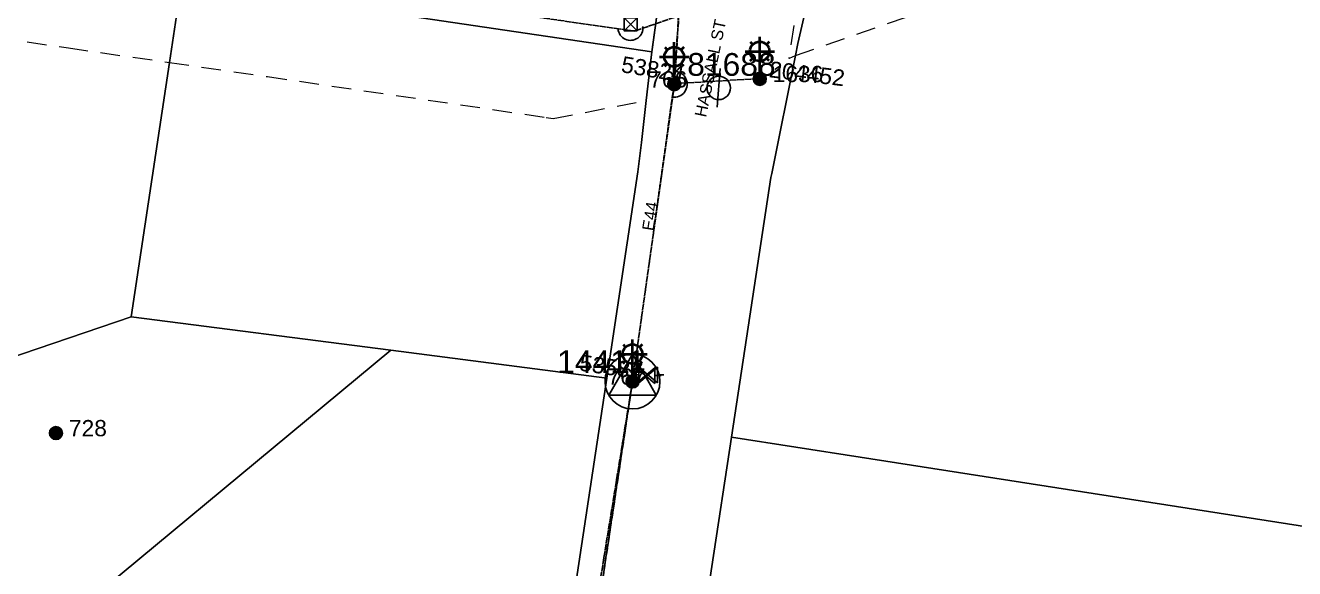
# Model space of a CAD drawing. Header units: metres. Extents: x 306724 to 308705, y 6252900 to 6254147.
# Drawn here: x 307790.9 to 307986, y 6253195.4 to 6253278.9 of the extents above; entities that cross this region are included whole.
import ezdxf
from ezdxf.enums import TextEntityAlignment as Align

# ---------------------------------------------------------------- set-up
doc = ezdxf.new("R2010")
doc.units = ezdxf.units.M
doc.linetypes.add('Cable Exist OH', pattern=[1, 1, 0])
doc.linetypes.add('Dash', pattern=[5, 3, -2])
doc.layers.get('0').update_dxf_attribs({"color": 6})
for name, color, linetype, lineweight in [('Cadastre Buildings_SP_EXT', 9, 'Continuous', 5), ('Cadastre Easements_SP_EXT', 9, 'Continuous', 5), ('Cadastre Land Parcels_SP_EXT', 9, 'Continuous', 5), ('Cadastre Roads_SP_EXT', 9, 'Continuous', 5)]:
    doc.layers.add(name, color=color, linetype=linetype, lineweight=lineweight)
for name, color, linetype in [('Equip_LV_EXT', 7, 'Continuous'), ('Equip_SP_HV_EXT', 7, 'Continuous'), ('Equip_SP_SL_EXT', 7, 'Continuous'), ('Mains_HV_EXT', 7, 'Continuous'), ('Mains_LV_EXT', 7, 'Continuous'), ('Mains_SL_EXT', 7, 'Continuous'), ('Mains_TR_EXT', 7, 'Continuous'), ('Sub_SP_TR_HV_LV_EXT', 7, 'Continuous'), ('SupportsOH_SP_TR_HV_LV_SL_EXT', 7, 'Continuous')]:
    doc.layers.add(name, color=color, linetype=linetype)
doc.styles.add('HVSW_LABEL', font='arial.ttf')
doc.styles.add('iecARIAL', font='arial.ttf', dxfattribs={"height": 2})
doc.styles.add('POLE_LABEL', font='arial.ttf')
doc.styles.get("Standard").update_dxf_attribs({"font": 'arial.ttf'})

# ---------------------------------------------------------------- blocks, each defined once
blk = doc.blocks.new('SUB_POLE_EXT')
blk.add_wipeout([(0, 4.22), (0.42, 4.2), (0.83, 4.14), (1.21, 4.05), (1.62, 3.9), (1.99, 3.72), (2.35, 3.51), (2.68, 3.26), (2.99, 2.99), (3.28, 2.66), (3.52, 2.34), (3.76, 1.92), (3.9, 1.62), (4.04, 1.23), (4.18, 0.63), (4.22, 0), (4.18, -0.61), (4.06, -1.15), (3.9, -1.62), (3.58, -2.24), (3.22, -2.73), (2.97, -3.01), (2.68, -3.26), (2.36, -3.5), (2, -3.72), (1.64, -3.89), (1.25, -4.03), (0.82, -4.14), (0.42, -4.2), (0, -4.22), (-0.41, -4.2), (-0.8, -4.15), (-1.21, -4.05), (-1.62, -3.9), (-1.99, -3.73), (-2.35, -3.51), (-2.68, -3.26), (-2.96, -3.02), (-3.23, -2.72), (-3.51, -2.35), (-3.71, -2.01), (-3.91, -1.6), (-4.05, -1.21), (-4.16, -0.76), (-4.22, -0.14), (-4.21, 0.39), (-4.14, 0.83), (-4.03, 1.27), (-3.9, 1.63), (-3.71, 2.02), (-3.5, 2.37), (-3.28, 2.67), (-2.99, 2.99), (-2.68, 3.27), (-2.33, 3.52), (-1.98, 3.73), (-1.63, 3.9), (-1.2, 4.05), (-0.78, 4.15), (-0.4, 4.21)])
blk.add_line((2.16, 0.48), (2.16, 0.48, 0))
blk.add_lwpolyline([(-4.22, 0, 1), (4.22, 0, 1)], format="xyb", close=True)
blk.add_lwpolyline([(2.14, 0.52), (0, 4.22), (-3.66, -2.11), (3.66, -2.11)], close=True)
for tag, height, flags, p in [('ASSET_NUM', 3.5, 8, (2, 2)), ('STREET_CODE', 0.2, 9, (1.5, 0)), ('CONSTRUCTED_VOLTAGE', 0.2, 9, (1.5, -0.2)), ('OPERATING_VOLTAGE', 0.2, 9, (1.5, -0.6)), ('OPERATED_BY', 0.2, 9, (1.5, -0.8)), ('ORIENTATION', 0.2, 9, (1.5, -1.2)), ('OWNED_BY', 0.2, 9, (1.5, -1.4)), ('SECONDARY_VOLTAGE', 0.2, 9, (1.5, -1.6)), ('STATE', 0.2, 9, (1.5, -1.8)), ('SUBSTATION_TYPE', 0.2, 9, (1.5, -2)), ('NO_PHASES', 0.2, 9, (1.5, -0.4)), ('MAINTAINED_BY', 0.2, 9, (1.5, -1)), ('STREETNAME', 0.2, 9, (1.5, -2.8)), ('SUBURB', 0.2, 9, (1.5, -3)), ('Z', 0.2, 1, (1.5, -3.4)), ('USAGE', 0.2, 9, (1.5, -2.2)), ('LEGEND', 0.2, 9, (1.5, -2.4)), ('LOCATION', 0.2, 9, (1.5, -2.6)), ('NOTES', 0.2, 9, (1.5, -3.2))]:
    blk.add_attdef(tag, text='', height=height, dxfattribs=dict(flags=flags)).set_placement(p, align=Align.MIDDLE_LEFT)
blk = doc.blocks.new('LV_OH_LINKS_DISTFUSE_EXT')
for p, q in [((0, 0), (0.96, 0)), ((3.84, 0), (4.8, 0))]:
    blk.add_line(p, q)
blk.add_lwpolyline([(3.84, -1.2), (3.84, 1.2), (0.96, -1.2), (0.96, 1.2)], close=True)
at = {"flags": 9}
for tag, p in [('ACTUAL_STATUS', (0, 0)), ('CONSTRUCTED_VOLTAGE', (0, -0.2)), ('OPERATING_VOLTAGE', (0, -0.6)), ('ORIENTATION', (0, -0.8)), ('OWNED_BY', (0, -1)), ('STATE', (0, -1.2)), ('SWITCH_TYPE', (0, -1.4)), ('NO_PHASES', (0, -0.4)), ('USAGE', (0, -1.6)), ('NOTES', (0, -1.8))]:
    blk.add_attdef(tag, text='', height=0.2, dxfattribs=at).set_placement(p, align=Align.MIDDLE_LEFT)
at = {"flags": 1}
blk.add_attdef('Z', (0, 0), '', height=0.2, dxfattribs=at)
blk = doc.blocks.new('SL_LANTERN_EXT')
at = {"lineweight": 40}
for p, q in [((0, 1.97), (0, 6.47)), ((-2.25, 4.22), (2.25, 4.22)), ((-1.46, 5.68), (-1.06, 5.28)), ((1.46, 5.68), (1.06, 5.28)), ((-1.46, 2.76), (-1.06, 3.16)), ((0, 0), (0, 2.72)), ((1.46, 2.76), (1.06, 3.16))]:
    blk.add_line(p, q, dxfattribs=at)
blk.add_circle((0, 4.22), 1.5, dxfattribs=at)
at = {"style": 'iecARIAL', "flags": 8}
blk.add_attdef('ASSET_NUM', (1.5, 1.5), '', height=2.5, dxfattribs=at)
for tag, p, height, flags in [('OPERATING_VOLTAGE', (0.98, -1.65), 0.2, 9), ('ORIENTATION', (0.98, -1.85), 0.2, 9), ('OWNED_BY', (0.98, -2.05), 0.2, 9), ('CONSTRUCTED_VOLTAGE', (0.98, -0.65), 0.2, 9), ('CONTROL_TYPE', (0.98, -0.85), 0.2, 9), ('LANTERN_PURPOSE', (0.98, -1.05), 0.2, 9), ('LANTERN_TYPE', (0.98, -1.25), 0.2, 9), ('NO_PHASES', (0.98, -1.45), 0.2, 9), ('LNUMBER', (2.18, -3.25), 2.5, 8), ('STATE', (0.98, -2.25), 0.2, 9), ('USAGE', (0.98, -2.45), 0.2, 9), ('CEXIST', (0.98, -2.65), 0.2, 9), ('CNEW', (0.98, -2.85), 0.2, 9), ('CNUMBER', (0.98, -3.05), 0.2, 9), ('CREMOVE', (0.98, -3.25), 0.2, 9), ('CREPLACE', (0.98, -3.45), 0.2, 9), ('LKINGHEIGHT', (0.98, -3.65), 0.2, 9), ('LBRACKET', (0.98, -3.85), 0.2, 9), ('LBRACKETVOCAB', (0.98, -4.05), 0.2, 9), ('LCATEGORY', (0.98, -4.25), 0.2, 9), ('LCHARGE1', (0.98, -4.45), 0.2, 9), ('LCHARGE1PERCENT', (0.98, -4.65), 0.2, 9), ('LCHARGE2', (0.98, -4.85), 0.2, 9), ('LCHARGE2PERCENT', (0.98, -5.05), 0.2, 9), ('LCHARGE3', (0.98, -5.25), 0.2, 9), ('LCHARGE3PERCENT', (0.98, -5.45), 0.2, 9), ('LEXIST', (0.98, -5.65), 0.2, 9), ('LLAMP', (0.98, -5.85), 0.2, 9), ('LLAMPVOCAB', (0.98, -6.05), 0.2, 9), ('LMAST', (0.98, -6.25), 0.2, 9), ('LMASTVOCAB', (0.98, -6.45), 0.2, 9), ('LNEW', (0.98, -6.65), 0.2, 9), ('LANTNUMBER', (0.98, -6.85), 0.2, 9), ('LOUTREACH', (0.98, -7.25), 0.2, 9), ('LOUTREACHVOCAB', (0.98, -7.45), 0.2, 9), ('LRATECODE', (0.98, -7.65), 0.2, 9), ('LREMOVE', (0.98, -7.85), 0.2, 9), ('STREETNAME', (0.98, -9.25), 0.2, 9), ('SUBURB', (0.98, -9.45), 0.2, 1), ('LREPLACE', (0.98, -8.05), 0.2, 9), ('LTYPE', (0.98, -8.25), 0.2, 9), ('LTYPEVOCAB', (0.98, -8.45), 0.2, 9), ('LEGEND', (0.98, -8.65), 0.2, 9), ('LOCATION', (0.98, -8.85), 0.2, 9), ('NOTES', (0.98, -9.05), 0.2, 9)]:
    blk.add_attdef(tag, p, '', height=height, dxfattribs=dict(flags=flags))
blk = doc.blocks.new('POLE_EXT')
blk.add_hatch(color=256).paths.add_polyline_path([(-1, 0, 1), (1, 0, 1)])
blk.add_lwpolyline([(-1, 0, 1), (1, 0, 1)], format="xyb", close=True)
for tag, height, flags, p in [('pNumber', 2.5, 8, (-17.84, 2.07)), ('OWNED_BY', 0.2, 9, (1.35, -0.4)), ('SPECIAL_USE', 0.2, 9, (1.35, -0.8)), ('STATE', 0.2, 9, (1.35, -1)), ('cLV', 0.2, 9, (1.35, -1.4)), ('hDepth', 0.2, 9, (1.35, -1.6)), ('hDia', 0.2, 9, (1.35, -1.8)), ('cHV', 0.2, 9, (1.35, -2)), ('PARENT', 0.2, 9, (1.35, -0.6)), ('USAGE', 0.2, 9, (1.35, -1.2)), ('cLinedev', 0.2, 9, (1.35, -3.4)), ('pExisting', 0.2, 9, (1.35, -3.8)), ('LBRACKET', 0.2, 9, (1.35, -2.2)), ('LExisting', 0.2, 9, (1.35, -2.4)), ('LANTNUMBER', 0.2, 9, (1.35, -2.6)), ('LOther', 0.2, 9, (1.35, -2.8)), ('LRemove', 0.2, 9, (1.35, -3)), ('LEGEND', 0.2, 9, (1.35, -3.2)), ('LOCATION', 0.2, 9, (1.35, -3.6)), ('PFNUMBER', 0.2, 9, (1.35, -4)), ('pFooting', 0.2, 9, (1.35, -4.4)), ('pNew', 0.2, 9, (1.35, -4.6)), ('pRelocate', 0.2, 9, (1.35, -5)), ('pRemove', 0.2, 9, (1.35, -5.2)), ('pReplace', 0.2, 9, (1.35, -5.4)), ('pStay', 0.2, 9, (1.35, -5.6)), ('pType', 0.2, 9, (1.35, -5.8)), ('NEWPFNUMBER', 0.2, 9, (1.35, -4.2)), ('cspan', 0.2, 9, (1.35, -6)), ('STREETNAME', 0.2, 9, (1.35, -6.2)), ('SUBURB', 0.2, 9, (1.35, -6.4)), ('OPERATED_BY', 0.2, 9, (1.36, -7.01)), ('NOTES', 0.2, 9, (1.35, -6.6)), ('MAINTAINED_BY', 0.2, 9, (1.36, -6.81))]:
    blk.add_attdef(tag, text='', height=height, dxfattribs=dict(flags=flags)).set_placement(p, align=Align.MIDDLE_LEFT)
at = {"style": 'POLE_LABEL'}
for tag, height, flags, p in [('ASSET_NUM', 2.5, 8, (2, 2)), ('STRUCTURE_PLANT_NUMBER', 0.2, 9, (1.35, 0.03)), ('STREET_CODE', 0.2, 9, (1.35, -0.2))]:
    blk.add_attdef(tag, text='', height=height, dxfattribs=dict(at, flags=flags)).set_placement(p, align=Align.MIDDLE_LEFT)
at = {"flags": 1}
blk.add_attdef('Z', (1.35, -7.33), '', height=0.2, dxfattribs=at)
blk = doc.blocks.new('HV_ABS_CLOSED_EXT')
blk.add_line((-3, 6.87), (3, 6.87))
blk.add_circle((0, 6.87), 1.8)
at = {"style": 'HVSW_LABEL'}
for tag, height, flags, p in [('ASSET_NUM', 3.5, 8, (2, 2)), ('STREET_CODE', 0.2, 9, (0, -0.2))]:
    blk.add_attdef(tag, text='', height=height, dxfattribs=dict(at, flags=flags)).set_placement(p, align=Align.MIDDLE_LEFT)
at = {"flags": 1}
blk.add_attdef('Z', (0, 0), '', height=0.2, dxfattribs=at)
at = {"flags": 9}
for tag, p in [('ACTUAL_STATUS', (0, -0.4)), ('CONSTRUCTED_VOLTAGE', (0, -0.6)), ('OPERATING_VOLTAGE', (0, -1)), ('ORIENTATION', (0, -1.2)), ('OWNED_BY', (0, -1.4)), ('STATE', (0, -1.6)), ('SWITCH_TYPE', (0, -1.8)), ('NO_PHASES', (0, -0.8)), ('USAGE', (0, -2)), ('STREETNAME', (0, -2.6)), ('SUBURB', (0, -2.8)), ('LEGEND', (0, -2.2)), ('LOCATION', (0, -2.4)), ('NOTES', (0, -3))]:
    blk.add_attdef(tag, text='', height=0.2, dxfattribs=at).set_placement(p, align=Align.MIDDLE_LEFT)
blk = doc.blocks.new('TOWER_EXT')
for points in [[(1, -1), (-1, -1), (-1, 1), (1, 1), (1, -1), (-1, 1)], [(1, 1), (-1, -1)]]:
    blk.add_lwpolyline(points)
for tag, height, flags, p in [('ASSET_NUM', 2.5, 8, (2, 2)), ('STREET_CODE', 0.2, 9, (1.5, 0)), ('OWNED_BY', 0.2, 9, (1.5, -0.2)), ('SPECIAL_USE', 0.2, 9, (1.5, -0.4)), ('STATE', 0.2, 9, (1.5, -0.6)), ('STREETNAME', 0.2, 9, (1.5, -1.4)), ('SUBURB', 0.2, 9, (1.5, -1.6)), ('Z', 0.2, 1, (1.5, -2)), ('USAGE', 0.2, 9, (1.5, -0.8)), ('LEGEND', 0.2, 9, (1.5, -1)), ('LOCATION', 0.2, 9, (1.5, -1.2)), ('NOTES', 0.2, 9, (1.5, -1.8))]:
    blk.add_attdef(tag, text='', height=height, dxfattribs=dict(flags=flags)).set_placement(p, align=Align.MIDDLE_LEFT)

msp = doc.modelspace()

# ---------------------------------------------------------------- linework, layer by layer
at = {"layer": 'Cadastre Easements_SP_EXT', "linetype": 'Dash'}
msp.add_lwpolyline([(307908.33, 6253273.92), (307909.25, 6253274.31), (307993.24, 6253303.4), (307974.87, 6253306.22), (307954.72, 6253309.32), (307934.62, 6253312.48), (307927.57, 6253313.57), (307924.48, 6253312.49), (307918.05, 6253310.22), (307913.63, 6253308.58), (307913.62, 6253308.57), (307908.23, 6253273.88), (307908.33, 6253273.92)], close=True, dxfattribs=at)
msp.add_lwpolyline([(307776.3, 6253278.57), (307797.49, 6253275.47), (307813.02, 6253273.24), (307828.08, 6253271.07), (307870.92, 6253264.8), (307872.03, 6253264.62), (307886.32, 6253267.39), (307887.17, 6253274.86), (307887.77, 6253278.92), (307888.27, 6253282.99), (307888.7, 6253287.08), (307889.03, 6253291.18), (307889.18, 6253293.53), (307889.28, 6253295.28), (307889.41, 6253298.41), (307882.23, 6253296.06), (307878.05, 6253294.77), (307832.31, 6253301.29), (307832.31, 6253301.29), (307817.54, 6253303.41), (307802.32, 6253305.61), (307762.27, 6253311.32)], dxfattribs=at)
at = {"layer": 'Cadastre Land Parcels_SP_EXT', "linetype": 'Continuous'}
for points in [[(307887.77, 6253278.92), (307888.27, 6253282.99), (307888.7, 6253287.08), (307889.03, 6253291.18), (307889.18, 6253293.53), (307889.28, 6253295.28), (307889.41, 6253298.41), (307889.45, 6253299.38), (307889.54, 6253303.49), (307889.54, 6253307.59), (307889.46, 6253311.7), (307889.3, 6253315.82), (307820.68, 6253324.32), (307817.54, 6253303.41), (307814.87, 6253285.6), (307887.17, 6253274.86), (307887.77, 6253278.92)], [(307807.15, 6253234.13), (307813.02, 6253273.24), (307814.87, 6253285.6), (307778.12, 6253291.06), (307776.3, 6253278.57), (307772.4, 6253251.85), (307761.94, 6253239.42), (307762.88, 6253238.55), (307763.76, 6253237.62), (307764.59, 6253236.65), (307765.35, 6253235.62), (307766.05, 6253234.55), (307766.67, 6253233.44), (307767.23, 6253232.28), (307767.71, 6253231.1), (307768.11, 6253229.89), (307768.43, 6253228.65), (307768.68, 6253227.4), (307768.84, 6253226.13), (307768.93, 6253224.85), (307768.93, 6253223.58), (307768.85, 6253222.3), (307768.69, 6253221.05), (307807.15, 6253234.13)], [(307847.06, 6253228.97), (307807.15, 6253234.13), (307768.69, 6253221.05), (307768.46, 6253219.81), (307768.14, 6253218.59), (307767.75, 6253217.41), (307767.29, 6253216.24), (307766.76, 6253215.11), (307766.16, 6253214.01), (307765.49, 6253212.96), (307764.76, 6253211.94), (307763.97, 6253210.97), (307763.12, 6253210.06), (307762.21, 6253209.19), (307761.26, 6253208.39), (307760.25, 6253207.64), (307759.2, 6253206.96), (307758.11, 6253206.35), (307757, 6253205.8), (307762.46, 6253158.8), (307787.66, 6253179.7), (307847.06, 6253228.97)]]:
    msp.add_lwpolyline(points, close=True, dxfattribs=at)
for points in [[(307910.84, 6253281.5), (307909.63, 6253276.17), (307909.25, 6253274.31), (307905.61, 6253256.15), (307905.49, 6253255.57), (307899.44, 6253215.63), (307919.23, 6253212.56), (307958.97, 6253206.33), (307998.71, 6253200.11)], [(307998.71, 6253200.11), (307958.97, 6253206.33), (307919.23, 6253212.56), (307899.44, 6253215.63), (307884.29, 6253116.14)]]:
    msp.add_lwpolyline(points, dxfattribs=at)
at = {"layer": 'Mains_HV_EXT', "linetype": 'Cable Exist OH'}
msp.add_lwpolyline([(307893.39, 6253313.63), (307890.67, 6253270.01)], dxfattribs=at)
at = {"layer": 'Mains_LV_EXT', "linetype": 'Cable Exist OH'}
msp.add_lwpolyline([(307893.39, 6253313.63), (307890.62, 6253269.89)], dxfattribs=at)
at = {"layer": 'Mains_LV_EXT', "linetype": 'Continuous'}
msp.add_lwpolyline([(307890.34, 6253267.91, 1.040168), (307890.74, 6253271.88)], format="xyb", dxfattribs=at)
at = {"layer": 'Mains_SL_EXT', "linetype": 'Cable Exist OH'}
for points in [[(307893.39, 6253313.63), (307890.62, 6253269.89)], [(307890.43, 6253269.97), (307903.78, 6253270.77)]]:
    msp.add_lwpolyline(points, dxfattribs=at)
at = {"layer": 'Mains_TR_EXT', "linetype": 'Cable Exist OH'}
for points in [[(307884.61, 6253278.09), (308201.84, 6253387.85)], [(307519.82, 6253329.78), (307884.61, 6253278.07)]]:
    msp.add_lwpolyline(points, dxfattribs=at)
at = {"layer": 'Mains_TR_EXT', "linetype": 'Continuous'}
msp.add_lwpolyline([(307885.81, 6253278.76, -1.007557), (307881.98, 6253278.4)], format="xyb", dxfattribs=at)

# ---------------------------------------------------------------- block references
at = {"layer": 'Equip_SP_HV_EXT'}
ref = msp.add_blockref('HV_ABS_CLOSED_EXT', (307890.62, 6253269.89), dxfattribs=dict(at, rotation=265.3365284551984))
ref.add_attrib('ASSET_NUM', '81688', dxfattribs={"layer": '0', "height": 3.5, "style": 'HVSW_LABEL'}).set_placement((307892.62, 6253270.14), align=Align.BOTTOM_LEFT)
at = {"layer": 'Equip_SP_SL_EXT'}
ref = msp.add_blockref('SL_LANTERN_EXT', (307890.62, 6253269.89), dxfattribs=at)
ref.add_attrib('ASSET_NUM', '53824', dxfattribs={"layer": '0', "height": 2.5, "rotation": 350.431, "style": 'iecARIAL'}).set_placement((307892.12, 6253271.39), align=Align.MIDDLE_RIGHT)
ref = msp.add_blockref('SL_LANTERN_EXT', (307903.77, 6253270.72), dxfattribs=at)
ref.add_attrib('ASSET_NUM', '204452', dxfattribs={"layer": '0', "height": 2.5, "rotation": 353.072, "style": 'iecARIAL'}).set_placement((307905.27, 6253272.22), align=Align.MIDDLE_LEFT)
at = {"layer": 'Sub_SP_TR_HV_LV_EXT'}
ref = msp.add_blockref('SUB_POLE_EXT', (307884.21, 6253224.18), dxfattribs=at)
ref.add_attrib('ASSET_NUM', '14411', dxfattribs={"layer": '0', "height": 3.5}).set_placement((307886.21, 6253224.43), align=Align.BOTTOM_RIGHT)
at = {"layer": 'SupportsOH_SP_TR_HV_LV_SL_EXT'}
ref = msp.add_blockref('TOWER_EXT', (307883.92, 6253279.13), dxfattribs=at)
ref.add_attrib('ASSET_NUM', '1600', dxfattribs={"layer": '0', "height": 2.5}).set_placement((307885.92, 6253279.88), align=Align.BOTTOM_RIGHT)
ref = msp.add_blockref('POLE_EXT', (307890.62, 6253269.89), dxfattribs=at)
ref.add_attrib('ASSET_NUM', '766', dxfattribs={"layer": '0', "height": 2.5, "rotation": 0.0092, "style": 'POLE_LABEL'}).set_placement((307892.62, 6253270.64), align=Align.MIDDLE_RIGHT)
ref = msp.add_blockref('POLE_EXT', (307903.77, 6253270.72), dxfattribs=at)
ref.add_attrib('ASSET_NUM', '1636', dxfattribs={"layer": '0', "height": 2.5, "style": 'POLE_LABEL'}).set_placement((307905.77, 6253271.47), align=Align.MIDDLE_LEFT)
ref = msp.add_blockref('POLE_EXT', (307795.58, 6253216.25), dxfattribs=at)
ref.add_attrib('ASSET_NUM', '728', dxfattribs={"layer": '0', "height": 2.5, "rotation": 0.0496, "style": 'POLE_LABEL'}).set_placement((307797.58, 6253217), align=Align.MIDDLE_LEFT)

# ---------------------------------------------------------------- texts
at = {"layer": 'Cadastre Roads_SP_EXT'}
msp.add_text('HASSALL ST', height=1.8, rotation=78.1909, dxfattribs=at).set_placement((307895.5, 6253264.72))
at = {"layer": 'Mains_LV_EXT'}
msp.add_text('E44', height=1.8, rotation=80.9383, dxfattribs=at).set_placement((307887.44, 6253247.25))

# ---------------------------------------------------------------- next in the draw order: linework, layer by layer
at = {"layer": 'Cadastre Buildings_SP_EXT', "linetype": 'Continuous'}
msp.add_lwpolyline([(307885.04, 6253256.41), (307885.57, 6253260.92), (307886.32, 6253267.39), (307887.17, 6253274.86), (307814.87, 6253285.6), (307813.02, 6253273.24), (307807.15, 6253234.13), (307847.06, 6253228.97), (307880.26, 6253224.69), (307885.04, 6253256.41)], close=True, dxfattribs=at)
at = {"layer": 'Cadastre Land Parcels_SP_EXT', "linetype": 'Continuous'}
msp.add_lwpolyline([(307880.26, 6253224.69), (307847.06, 6253228.97), (307787.66, 6253179.7), (307762.46, 6253158.8), (307754.73, 6253152.38), (307784.2, 6253148.4), (307811.99, 6253144.64), (307867.05, 6253137.32), (307871.65, 6253167.69), (307880.26, 6253224.69)], close=True, dxfattribs=at)
at = {"layer": 'Cadastre Roads_SP_EXT', "linetype": 'Continuous'}
for points in [[(307888.27, 6253282.99), (307887.77, 6253278.92), (307887.17, 6253274.86), (307886.32, 6253267.39), (307885.57, 6253260.92), (307885.04, 6253256.41), (307880.26, 6253224.69), (307871.65, 6253167.69)], [(307884.29, 6253116.14), (307899.44, 6253215.63), (307899.44, 6253215.63), (307905.49, 6253255.57), (307905.61, 6253256.15), (307909.25, 6253274.31), (307909.63, 6253276.17), (307910.84, 6253281.5)]]:
    msp.add_lwpolyline(points, dxfattribs=at)
at = {"layer": 'Mains_HV_EXT', "linetype": 'Cable Exist OH'}
for points in [[(307890.67, 6253270.01), (307890.66, 6253269.89), (307884.21, 6253224.18)], [(307884.21, 6253224.18), (307874.94, 6253166.98)]]:
    msp.add_lwpolyline(points, dxfattribs=at)
at = {"layer": 'Mains_LV_EXT', "linetype": 'Cable Exist OH'}
for points in [[(307890.62, 6253269.89), (307884.21, 6253224.18)], [(307866.23, 6253105.07), (307875.43, 6253166.02), (307884.21, 6253224.18)]]:
    msp.add_lwpolyline(points, dxfattribs=at)
at = {"layer": 'Mains_SL_EXT', "linetype": 'Cable Exist OH'}
for points in [[(307890.62, 6253269.89), (307884.21, 6253224.18)], [(307884.21, 6253224.18), (307875.43, 6253166.02)]]:
    msp.add_lwpolyline(points, dxfattribs=at)

# ---------------------------------------------------------------- next in the draw order: block references
at = {"layer": 'Equip_LV_EXT'}
for p in [(307883.8, 6253225.09), (307884.21, 6253225.18)]:
    msp.add_blockref('LV_OH_LINKS_DISTFUSE_EXT', p, dxfattribs=at)
at = {"layer": 'Equip_SP_SL_EXT'}
ref = msp.add_blockref('SL_LANTERN_EXT', (307884.21, 6253224.18), dxfattribs=at)
ref.add_attrib('ASSET_NUM', '53587', dxfattribs={"layer": '0', "height": 2.5, "rotation": 351.5196, "style": 'iecARIAL'}).set_placement((307885.71, 6253225.68), align=Align.MIDDLE_RIGHT)
at = {"layer": 'SupportsOH_SP_TR_HV_LV_SL_EXT'}
ref = msp.add_blockref('POLE_EXT', (307884.21, 6253224.18), dxfattribs=at)
ref.add_attrib('ASSET_NUM', '767', dxfattribs={"layer": '0', "height": 2.5, "rotation": 359.9656, "style": 'POLE_LABEL'}).set_placement((307886.21, 6253224.93), align=Align.MIDDLE_RIGHT)

doc.saveas('drawing.dxf')
